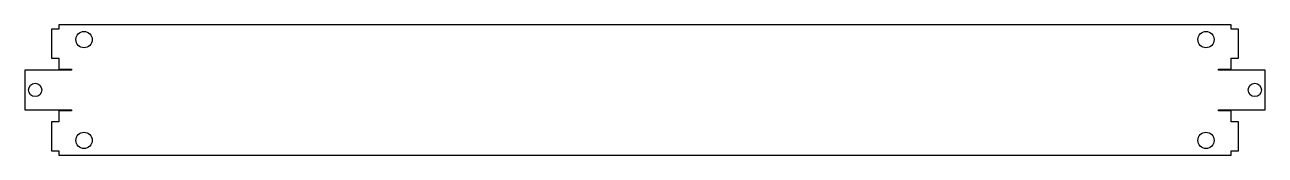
# Model space of a CAD drawing. Extents: x 528 to 1366, y -679 to -591.
import ezdxf

# ---------------------------------------------------------------- set-up
doc = ezdxf.new("R2010")
doc.units = 0
doc.layers.add('BRANDLIJN', color=93, linetype='CONTINUOUS')

msp = doc.modelspace()

# ---------------------------------------------------------------- linework, layer by layer
at = {"layer": 'BRANDLIJN'}
for p, q in [((546.12, -594.04), (546.12, -613.54)), ((551.12, -594.04), (546.12, -594.04)), ((551.12, -591.04), (551.12, -594.04)), ((1343.12, -591.04), (551.12, -591.04)), ((1343.12, -594.04), (1343.12, -591.04)), ((1348.12, -594.04), (1343.12, -594.04)), ((1348.12, -613.54), (1348.12, -594.04)), ((546.12, -613.54), (551.12, -613.54)), ((551.12, -613.54), (551.12, -621.04)), ((1343.12, -613.54), (1348.12, -613.54)), ((1343.12, -621.04), (1343.12, -613.54)), ((528.11, -621.54), (528.11, -648.54)), ((559.62, -621.54), (528.11, -621.54)), ((551.12, -621.04), (559.62, -621.04)), ((559.62, -621.04), (559.62, -621.54)), ((1334.61, -621.04), (1343.12, -621.04)), ((1334.61, -621.54), (1334.61, -621.04)), ((1366.12, -621.54), (1334.61, -621.54)), ((1366.12, -648.54), (1366.12, -621.54)), ((528.11, -648.54), (559.62, -648.54)), ((551.12, -649.04), (551.12, -656.55)), ((559.62, -649.04), (551.12, -649.04)), ((559.62, -648.54), (559.62, -649.04)), ((1334.61, -649.04), (1334.61, -648.54)), ((1334.61, -648.54), (1366.12, -648.54)), ((1343.12, -649.04), (1334.61, -649.04)), ((1343.12, -656.55), (1343.12, -649.04)), ((546.12, -656.55), (546.12, -676.05)), ((551.12, -656.55), (546.12, -656.55)), ((1348.12, -656.55), (1343.12, -656.55)), ((1348.12, -676.05), (1348.12, -656.55)), ((546.12, -676.05), (551.12, -676.05)), ((551.12, -676.05), (551.12, -679.05)), ((1343.12, -676.05), (1348.12, -676.05)), ((1343.12, -679.05), (1343.12, -676.05)), ((551.12, -679.05), (1343.12, -679.05))]:
    msp.add_line(p, q, dxfattribs=at)
for centre, radius in [((568.12, -601.04), 5.5), ((1326.12, -601.04), 5.5), ((535.11, -635.04), 4.5), ((1359.12, -635.04), 4.5), ((568.12, -669.05), 5.5), ((1326.12, -669.05), 5.5)]:
    msp.add_circle(centre, radius, dxfattribs=at)

doc.saveas('drawing.dxf')
